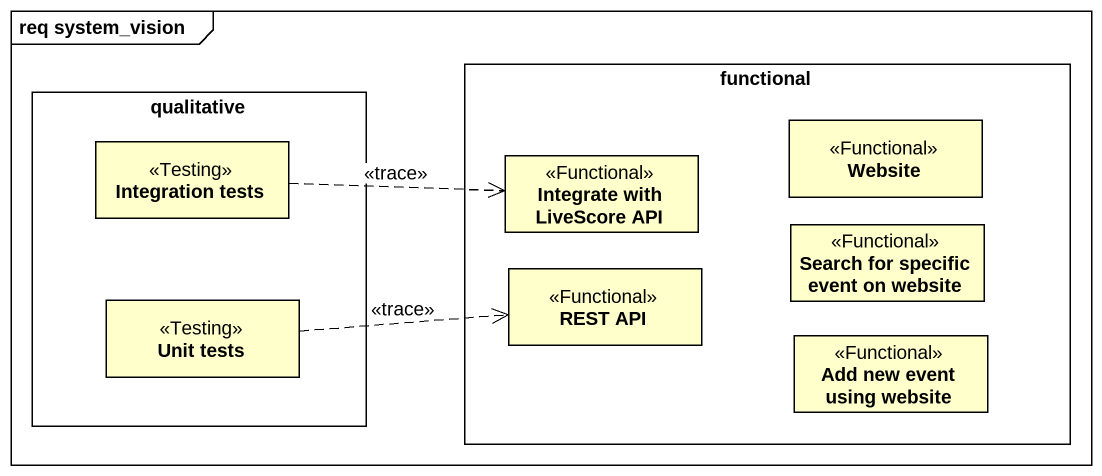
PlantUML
@startuml
mainframe req system_vision
hide circle
hide empty members
rectangle qualitative {
  class "Integration tests" as Integration_tests <<Testing>>
  class "Unit tests" as Unit_tests <<Testing>>
}
rectangle functional {
  class Website <<Functional>>
  class "Integrate with LiveScore API" as Integrate_with_LiveScore_API <<Functional>>
  class "REST API" as REST_API <<Functional>>
  class "Search for specific event on website" as Search_for_specific_event <<Functional>>
  class "Add new event using website" as Add_new_event_using_website <<Functional>>
}
Integration_tests .right.> Integrate_with_LiveScore_API : <<trace>>
Unit_tests .right.> REST_API : <<trace>>
@enduml
